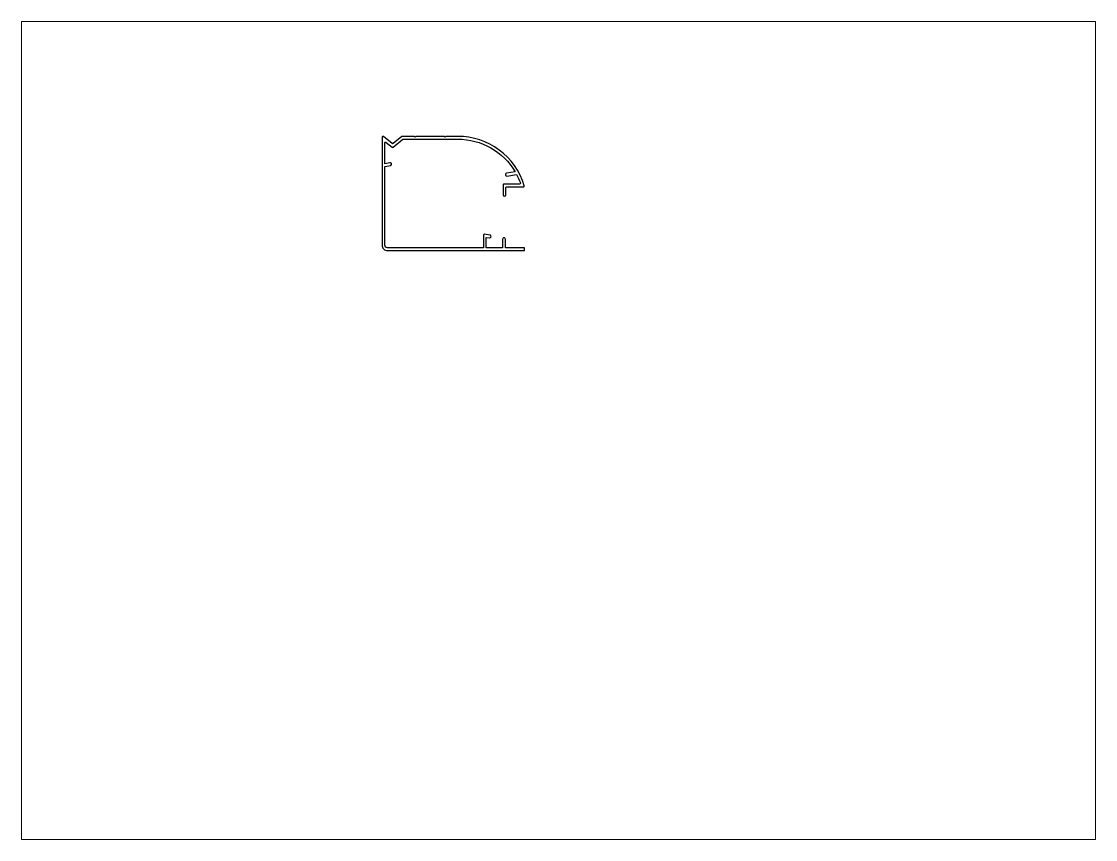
# Paper-space layout 'Layout1' of a CAD drawing. Extents: x 27 to 240, y 20 to 183.
# The model-space entities are those that its viewports show. They can reach past a viewport. Long polylines and large blocks are cut down to what shows.
import ezdxf

# ---------------------------------------------------------------- set-up
doc = ezdxf.new("R2010")
doc.units = 0
doc.header["$LTSCALE"] = 15
doc.layers.get('0').update_dxf_attribs({"linetype": 'CONTINUOUS'})

msp = doc.modelspace()

# ---------------------------------------------------------------- linework, layer by layer
at = {"color": 0, "linetype": 'CONTINUOUS', "ltscale": 0.05}
msp.add_lwpolyline([(154.3, 235.98), (150.14, 235.98), (149.84, 235.68), (149.54, 235.98), (139.37, 235.98), (139.07, 235.68), (138.77, 235.98), (134.24, 235.98), (131.11, 233.37, -0.360339), (130.73, 233.37), (127.63, 235.91, 0.633556), (127.14, 235.68), (127.14, 196.92, 0.414214), (129.14, 194.92), (178.24, 194.92), (178.24, 195.92), (171.44, 195.92), (171.44, 199.02, 0.414214), (170.94, 199.52, 0.414214), (170.44, 199.02), (170.44, 195.92), (164.54, 195.92), (164.54, 199.69), (165.7, 199.5, 0.414214), (166.27, 199.91, 0.414214), (165.86, 200.49), (163.89, 200.81, 0.46251), (163.54, 200.51), (163.54, 195.92), (129.14, 195.92, -0.414214), (128.14, 196.92), (128.14, 225.12), (130.28, 225.56, 0.864149), (129.94, 226.49), (128.14, 226.12), (128.14, 233.56, -0.633556), (128.63, 233.8), (130.73, 232.07, 0.360339), (131.11, 232.07), (134.6, 234.98), (154.3, 234.98, -0.26473), (174.94, 223.23), (171.83, 222.7, 1), (172, 221.72), (175.46, 222.3, -0.034976), (176.83, 219.24, -0.521339), (176.55, 218.84), (170.91, 218.84, 0.414214), (170.61, 218.54), (170.61, 215.02, 0.414214), (171.11, 214.52, 0.414214), (171.61, 215.02), (171.61, 217.54, -0.414214), (171.91, 217.84), (177.94, 217.84, 0.503224), (178.23, 218.23, 0.330474)], format="xyb", close=True, dxfattribs=at)

psp = doc.layouts.get("Layout1")

# ---------------------------------------------------------------- viewports
at = {"layer": '0', "color": 0, "linetype": 'BYBLOCK', "ltscale": 0.05}
psp.add_viewport(center=(133.35, 101.6), size=(213.36, 162.56), view_center_point=(190.51, 130.3), view_height=293.8955, dxfattribs=at)

doc.saveas('drawing.dxf')
